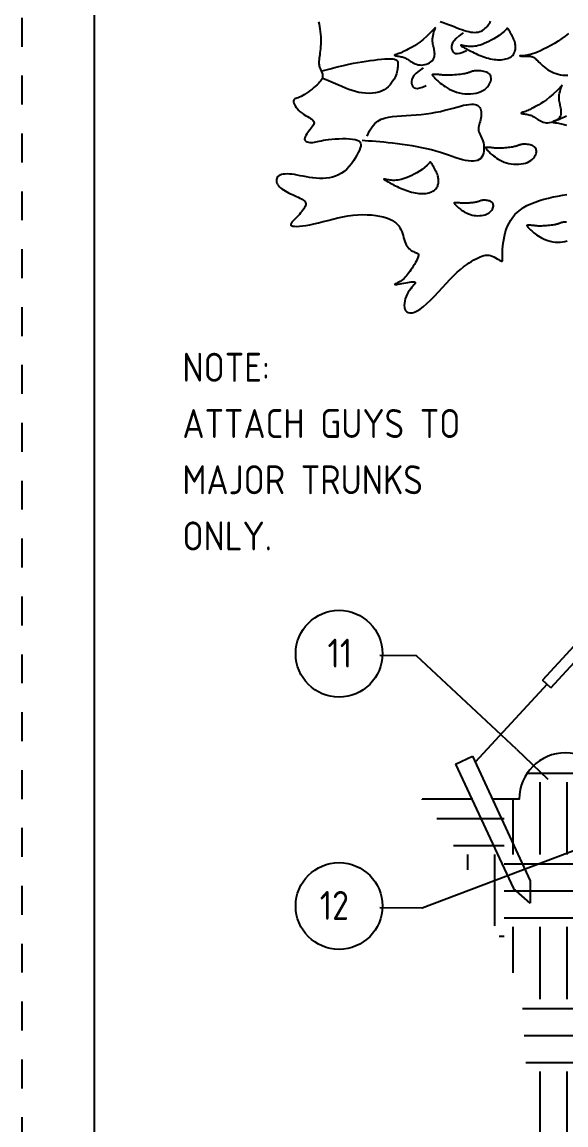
# Model space of a CAD drawing. Extents: x 38.2 to 46.7, y 0 to 11.
# Drawn here: x 38.2 to 40.08, y 2.047 to 5.859 of the extents above; entities that cross this region are included whole.
import ezdxf

# ---------------------------------------------------------------- set-up
doc = ezdxf.new("R2010")
doc.units = 0
doc.header["$MEASUREMENT"] = 0
doc.linetypes.add('DOT2', pattern=[0.125, 0, -0.125])
for name, color, linetype in [('BORDER', 5, 'CONTINUOUS'), ('DETAIL', 3, 'CONTINUOUS'), ('HATCH', 7, 'CONTINUOUS'), ('OTL', 252, 'DOT2'), ('TELV1', 1, 'CONTINUOUS'), ('TELV3', 3, 'CONTINUOUS'), ('TEXT', 1, 'CONTINUOUS')]:
    doc.layers.add(name, color=color, linetype=linetype)
doc.styles.add('ARCHITXT', font='ARCHITXT.SHX', dxfattribs={"height": 0.125})

msp = doc.modelspace()

# ---------------------------------------------------------------- hatches: boundary and pattern name
at = {"layer": 'HATCH'}
h = msp.add_hatch(dxfattribs=at)
h.set_pattern_fill('EARTH', color=256)
h.set_pattern_definition([(0, (-0.38427, -1.48742), (0.25, 0.25), [0.25, -0.25]), (0, (-0.38427, -1.39367), (0.25, 0.25), [0.25, -0.25]), (0, (-0.38427, -1.29992), (0.25, 0.25), [0.25, -0.25]), (90, (-0.35302, -1.26867), (-0.25, 0.25), [0.25, -0.25]), (90, (-0.25927, -1.26867), (-0.25, 0.25), [0.25, -0.25]), (90, (-0.16552, -1.26867), (-0.25, 0.25), [0.25, -0.25])])
edge = h.paths.add_edge_path()
edge.add_line((39.5831, 3.1733), (39.9182, 3.1733))
edge.add_arc((40.0782, 3.1733), 0.16, 0, 180, ccw=False)
edge.add_line((40.2382, 3.1733), (40.2382, 2.0752))
edge.add_line((40.2382, 2.0752), (41.7092, 2.0735))
edge.add_line((41.7092, 2.0735), (41.7092, 3.1688))
edge.add_arc((41.8693, 3.1688), 0.16, 1.6075, 180, ccw=False)
edge.add_line((42.0292, 3.1733), (42.3781, 3.1733))
edge.add_line((42.3781, 3.1733), (42.2269, 3.0036))
edge.add_line((42.2269, 3.0036), (42.1311, 2.896))
edge.add_line((42.1311, 2.896), (42.0784, 2.7688))
edge.add_line((42.0784, 2.7688), (42.0287, 2.4924))
edge.add_line((42.0287, 2.4924), (42.0246, 2.2687))
edge.add_line((42.0246, 2.2687), (42.0211, 2.0165))
edge.add_line((42.0211, 2.0165), (41.9974, 1.9323))
edge.add_line((41.9974, 1.9323), (41.9396, 1.8653))
edge.add_line((41.9396, 1.8653), (41.7673, 1.8154))
edge.add_line((41.7673, 1.8154), (40.1957, 1.8289))
edge.add_line((40.1957, 1.8289), (40.0688, 1.8651))
edge.add_line((40.0688, 1.8651), (39.9975, 1.9001))
edge.add_line((39.9975, 1.9001), (39.9574, 2.001))
edge.add_line((39.9574, 2.001), (39.947, 2.1641))
edge.add_line((39.947, 2.1641), (39.9291, 2.4659))
edge.add_line((39.9291, 2.4659), (39.8834, 2.6192))
edge.add_line((39.8834, 2.6192), (39.7855, 2.854))
edge.add_line((39.7855, 2.854), (39.6419, 3.0953))
edge.add_line((39.6419, 3.0953), (39.5831, 3.1733))

# ---------------------------------------------------------------- linework, layer by layer
at = {"layer": 'BORDER'}
msp.add_lwpolyline([(38.4498, 0.2239), (38.4498, 10.7239), (46.4498, 10.7239), (46.4498, 0.2239)], close=True, dxfattribs=at)
at = {"layer": 'DETAIL'}
for p, q in [((40.0147, 3.5704), (39.7662, 3.3012)), ((39.6987, 3.2947), (39.7567, 3.3216)), ((39.7567, 3.3216), (39.9566, 2.8916)), ((39.6987, 3.2947), (39.8986, 2.8646)), ((39.9563, 2.8144), (39.8986, 2.8646)), ((39.9566, 2.8916), (39.9563, 2.8144))]:
    msp.add_line(p, q, dxfattribs=at)
for points in [[(40.0274, 3.5584), (40.6361, 4.218), (40.6077, 4.2442), (39.9993, 3.585)], [(40.0274, 3.5584), (39.9993, 3.585)]]:
    msp.add_lwpolyline(points, dxfattribs=at)
at = {"layer": 'DETAIL', "color": 5}
msp.add_lwpolyline([(40.2382, 2.0752), (40.2382, 3.1733, 1), (39.9182, 3.1733), (39.8257, 3.1733)], format="xyb", dxfattribs=at)
msp.add_lwpolyline([(39.7551, 3.1733), (39.5831, 3.1733)], dxfattribs=at)
at = {"layer": 'OTL', "ltscale": 0.01}
msp.add_lwpolyline([(38.1998, 10.9739), (46.6998, 10.9739), (46.6998, -0.0261), (38.1998, -0.0261)], close=True, dxfattribs=at)
at = {"layer": 'TELV1'}
for points in [[(39.6294, 5.8403), (39.6131, 5.8238), (39.5987, 5.8101), (39.586, 5.799), (39.5748, 5.7901), (39.5648, 5.7829), (39.5561, 5.7772), (39.5483, 5.7726), (39.5412, 5.7688), (39.5349, 5.7653), (39.5291, 5.7623), (39.5238, 5.7595), (39.5189, 5.7571), (39.5144, 5.755), (39.5103, 5.7531), (39.5064, 5.7515), (39.5028, 5.75), (39.4993, 5.7488), (39.4961, 5.7478), (39.4932, 5.7469), (39.4908, 5.7461), (39.489, 5.7454), (39.4879, 5.7448), (39.4876, 5.7443), (39.4881, 5.7437), (39.4897, 5.7432), (39.4921, 5.7426), (39.4951, 5.7421), (39.4986, 5.7415), (39.5025, 5.7408), (39.5065, 5.7401), (39.5104, 5.7394), (39.5142, 5.7385), (39.5176, 5.7376), (39.5208, 5.7365), (39.5237, 5.7353), (39.5266, 5.734), (39.5293, 5.7325), (39.5322, 5.7308), (39.5352, 5.7289), (39.5383, 5.7268), (39.5418, 5.7245), (39.5456, 5.722), (39.5497, 5.7195), (39.5541, 5.7171), (39.5587, 5.7149), (39.5637, 5.7131), (39.5689, 5.7117), (39.5744, 5.7109), (39.5802, 5.7107), (39.5861, 5.7112), (39.592, 5.7123), (39.5978, 5.714), (39.6033, 5.7161), (39.6085, 5.7186), (39.6131, 5.7215), (39.617, 5.7248), (39.6201, 5.7284), (39.6225, 5.7322), (39.6243, 5.7362), (39.6254, 5.7403), (39.6261, 5.7445), (39.6263, 5.7488), (39.6261, 5.7532), (39.6256, 5.7575), (39.6249, 5.7617), (39.624, 5.7659), (39.623, 5.77), (39.6219, 5.7742), (39.621, 5.7785), (39.6201, 5.7828), (39.6194, 5.7873), (39.6189, 5.7919), (39.6188, 5.7967), (39.619, 5.8017), (39.6195, 5.8071), (39.6205, 5.8127), (39.622, 5.8189), (39.6239, 5.8254), (39.6263, 5.8326), (39.6294, 5.8403)], [(39.6456, 5.8613), (39.6552, 5.8581), (39.6648, 5.8546), (39.6745, 5.8509), (39.6841, 5.8471), (39.6936, 5.8433), (39.7029, 5.8396), (39.7119, 5.8361), (39.7206, 5.8329), (39.7289, 5.8302), (39.7369, 5.8278), (39.7444, 5.826), (39.7516, 5.8246), (39.7584, 5.8237), (39.7649, 5.8234), (39.7709, 5.8237), (39.7767, 5.8246), (39.7821, 5.826), (39.7871, 5.828), (39.7918, 5.8305), (39.7962, 5.8334), (39.8002, 5.8366), (39.8039, 5.84), (39.8072, 5.8436), (39.8102, 5.8474), (39.8128, 5.8511), (39.8152, 5.8549), (39.8175, 5.8586), (39.8197, 5.8623)], [(39.8741, 5.8351), (39.8661, 5.8269), (39.8576, 5.8194), (39.8488, 5.8126), (39.8398, 5.8065), (39.8309, 5.801), (39.822, 5.7961), (39.8134, 5.7918), (39.8051, 5.7881), (39.7973, 5.7848), (39.79, 5.7821), (39.7831, 5.7798), (39.7766, 5.7779), (39.7704, 5.7764), (39.7646, 5.7754), (39.7589, 5.7747), (39.7535, 5.7744), (39.7482, 5.7745), (39.7432, 5.7748), (39.7384, 5.7753), (39.734, 5.7759), (39.7299, 5.7767), (39.7264, 5.7774), (39.7233, 5.778), (39.7208, 5.7786), (39.7189, 5.7789), (39.7176, 5.7791), (39.7169, 5.779), (39.7168, 5.7787), (39.7172, 5.7782), (39.7181, 5.7774), (39.7195, 5.7764), (39.7214, 5.7752), (39.7238, 5.7738), (39.7266, 5.7721), (39.7298, 5.7702), (39.7334, 5.7681), (39.7374, 5.7658), (39.7418, 5.7635), (39.7465, 5.761), (39.7515, 5.7584), (39.7568, 5.7557), (39.7624, 5.753), (39.7682, 5.7503), (39.7741, 5.7476), (39.7803, 5.745), (39.7865, 5.7425), (39.7929, 5.7401), (39.7993, 5.7379), (39.8058, 5.7358), (39.8122, 5.734), (39.8186, 5.7324), (39.8251, 5.7311), (39.8314, 5.73), (39.8377, 5.7293), (39.8439, 5.7288), (39.85, 5.7287), (39.856, 5.729), (39.8618, 5.7296), (39.8674, 5.7305), (39.8727, 5.7317), (39.8777, 5.7332), (39.8823, 5.7349), (39.8865, 5.7369), (39.8901, 5.7391), (39.8933, 5.7415), (39.896, 5.744), (39.8982, 5.7467), (39.9001, 5.7495), (39.9016, 5.7524), (39.9028, 5.7553), (39.9038, 5.7583), (39.9046, 5.7613), (39.9052, 5.7642), (39.9057, 5.7672), (39.906, 5.7702), (39.9061, 5.7733), (39.9059, 5.7764), (39.9056, 5.7797), (39.905, 5.7831), (39.9041, 5.7866), (39.903, 5.7904), (39.9016, 5.7943), (39.9001, 5.7984), (39.8983, 5.8026), (39.8963, 5.8068), (39.8943, 5.8111), (39.8921, 5.8154), (39.8899, 5.8197), (39.8876, 5.824), (39.8853, 5.8279), (39.8831, 5.8315), (39.8809, 5.8344), (39.8789, 5.8364), (39.8771, 5.8373), (39.8755, 5.837), (39.8741, 5.8351)], [(39.725, 5.8215), (39.7111, 5.8118), (39.7006, 5.8029), (39.6931, 5.7948), (39.6882, 5.7874), (39.6854, 5.7807), (39.6844, 5.7746), (39.6847, 5.7691), (39.6859, 5.7641), (39.6878, 5.7595), (39.6904, 5.7557), (39.694, 5.7527), (39.6988, 5.751), (39.7052, 5.7507), (39.7133, 5.752), (39.7234, 5.7552), (39.7358, 5.7606)], [(40.0889, 5.82), (40.0777, 5.8108), (40.0656, 5.8019), (40.053, 5.7933), (40.0401, 5.7853), (40.0273, 5.7779), (40.0147, 5.7711), (40.0028, 5.765), (39.9916, 5.7598), (39.9816, 5.7555), (39.9726, 5.752), (39.9646, 5.7492), (39.9575, 5.7471), (39.9511, 5.7455), (39.9456, 5.7443), (39.9406, 5.7435), (39.9362, 5.743), (39.9323, 5.7426), (39.9289, 5.7423), (39.9261, 5.7422), (39.9238, 5.7421), (39.922, 5.7421), (39.921, 5.7421), (39.9205, 5.7421), (39.9207, 5.7421), (39.9216, 5.742), (39.9231, 5.7419), (39.9251, 5.7418), (39.9276, 5.7416), (39.9304, 5.7415), (39.9335, 5.7414), (39.9367, 5.7413), (39.9401, 5.7412), (39.9434, 5.7412), (39.9468, 5.7412), (39.95, 5.7411), (39.9532, 5.741), (39.9564, 5.7408), (39.9593, 5.7404), (39.9622, 5.7398), (39.9648, 5.739), (39.9673, 5.7379), (39.9696, 5.7366), (39.972, 5.7349), (39.9744, 5.7329), (39.9769, 5.7306), (39.9797, 5.7278), (39.9829, 5.7247), (39.9865, 5.7211), (39.9906, 5.7171), (39.9952, 5.7127), (40.0002, 5.7082), (40.0057, 5.7035), (40.0116, 5.699), (40.0179, 5.6945), (40.0245, 5.6904), (40.0314, 5.6867), (40.0386, 5.6835), (40.046, 5.6808), (40.0537, 5.6787), (40.0615, 5.6771), (40.0696, 5.676), (40.0779, 5.6754), (40.0863, 5.6754)], [(39.2378, 5.6902), (39.2653, 5.698), (39.2894, 5.7043), (39.3105, 5.7094), (39.3291, 5.7136), (39.3458, 5.7169), (39.3611, 5.7196), (39.3754, 5.7219), (39.3892, 5.7239), (39.403, 5.7259), (39.4165, 5.7277), (39.4297, 5.7293), (39.4422, 5.7306), (39.4539, 5.7316), (39.4645, 5.7322), (39.4738, 5.7322), (39.4815, 5.7317), (39.4876, 5.7305), (39.4921, 5.7287), (39.4953, 5.7264), (39.4974, 5.7236), (39.4986, 5.7204), (39.4991, 5.7169), (39.4991, 5.7131), (39.4989, 5.709), (39.4986, 5.7048), (39.4982, 5.7004), (39.4975, 5.6959), (39.4967, 5.691), (39.4954, 5.6859), (39.4938, 5.6805), (39.4918, 5.6748), (39.4891, 5.6686), (39.4859, 5.6622), (39.482, 5.6555), (39.4774, 5.6487), (39.4721, 5.6421), (39.466, 5.6358), (39.459, 5.63), (39.4511, 5.6248), (39.4424, 5.6205), (39.4327, 5.6171), (39.4222, 5.6148), (39.4111, 5.6133), (39.3995, 5.6128), (39.3876, 5.6131), (39.3757, 5.6143), (39.3638, 5.6162), (39.3521, 5.6189), (39.3407, 5.6223), (39.3293, 5.6264), (39.3175, 5.6311), (39.3049, 5.6365), (39.2912, 5.6425), (39.2759, 5.6491), (39.2587, 5.6563), (39.2391, 5.664)], [(39.5863, 5.7009), (39.5724, 5.6911), (39.5619, 5.6822), (39.5544, 5.6741), (39.5495, 5.6668), (39.5467, 5.6601), (39.5457, 5.654), (39.546, 5.6485), (39.5472, 5.6435), (39.5491, 5.6389), (39.5517, 5.635), (39.5553, 5.6321), (39.5601, 5.6304), (39.5665, 5.63), (39.5746, 5.6314), (39.5847, 5.6346), (39.5971, 5.64)], [(40.067, 5.6406), (40.0507, 5.6241), (40.0364, 5.6105), (40.0236, 5.5994), (40.0124, 5.5904), (40.0025, 5.5833), (39.9937, 5.5776), (39.9859, 5.573), (39.9789, 5.5691), (39.9725, 5.5657), (39.9667, 5.5626), (39.9614, 5.5599), (39.9565, 5.5574), (39.9521, 5.5553), (39.9479, 5.5534), (39.9441, 5.5518), (39.9404, 5.5504), (39.9369, 5.5492), (39.9337, 5.5481), (39.9308, 5.5472), (39.9284, 5.5464), (39.9266, 5.5458), (39.9255, 5.5451), (39.9252, 5.5446), (39.9258, 5.5441), (39.9273, 5.5435), (39.9297, 5.543), (39.9327, 5.5424), (39.9363, 5.5418), (39.9401, 5.5412), (39.9441, 5.5404), (39.9481, 5.5397), (39.9518, 5.5388), (39.9553, 5.5379), (39.9584, 5.5368), (39.9614, 5.5357), (39.9642, 5.5343), (39.967, 5.5328), (39.9698, 5.5312), (39.9728, 5.5293), (39.976, 5.5271), (39.9795, 5.5248), (39.9832, 5.5223), (39.9873, 5.5198), (39.9917, 5.5174), (39.9964, 5.5152), (40.0013, 5.5134), (40.0065, 5.512), (40.0121, 5.5112), (40.0178, 5.5111), (40.0237, 5.5116), (40.0297, 5.5127), (40.0354, 5.5143), (40.041, 5.5164), (40.0461, 5.5189), (40.0507, 5.5219), (40.0546, 5.5251), (40.0578, 5.5287), (40.0602, 5.5325), (40.0619, 5.5365), (40.0631, 5.5406), (40.0637, 5.5449), (40.0639, 5.5492), (40.0637, 5.5535), (40.0632, 5.5578), (40.0625, 5.562), (40.0616, 5.5662), (40.0606, 5.5704), (40.0596, 5.5746), (40.0586, 5.5788), (40.0577, 5.5831), (40.057, 5.5876), (40.0565, 5.5922), (40.0564, 5.597), (40.0566, 5.602), (40.0571, 5.6074), (40.0581, 5.6131), (40.0596, 5.6192), (40.0615, 5.6258), (40.064, 5.6329), (40.067, 5.6406)], [(39.393, 5.4648), (39.401, 5.483), (39.4097, 5.4974), (39.4193, 5.5086), (39.4297, 5.517), (39.441, 5.5231), (39.4532, 5.5274), (39.4664, 5.5303), (39.4805, 5.5323), (39.4956, 5.5339), (39.5115, 5.5352), (39.528, 5.5363), (39.545, 5.5374), (39.5623, 5.5387), (39.5797, 5.5401), (39.5969, 5.5419), (39.6139, 5.5443), (39.6304, 5.5472), (39.6463, 5.5506), (39.6616, 5.5543), (39.6763, 5.5581), (39.6901, 5.5619), (39.7031, 5.5655), (39.7151, 5.5688), (39.7262, 5.5715), (39.7362, 5.5735), (39.7451, 5.5748), (39.7531, 5.5754), (39.7601, 5.5753), (39.7661, 5.5745), (39.7713, 5.573), (39.7757, 5.5708), (39.7793, 5.5678), (39.7822, 5.5641), (39.7844, 5.5598), (39.7859, 5.555), (39.7868, 5.5498), (39.7872, 5.5443), (39.7871, 5.5386), (39.7866, 5.5327), (39.7857, 5.5269), (39.7845, 5.5212), (39.783, 5.5156), (39.7815, 5.51), (39.7801, 5.5047), (39.779, 5.4994), (39.7781, 5.4942), (39.7778, 5.4892), (39.7782, 5.4842), (39.7792, 5.4794), (39.7809, 5.4746), (39.783, 5.4697), (39.7854, 5.4648), (39.788, 5.4595), (39.7904, 5.454), (39.7927, 5.4481), (39.7946, 5.4417), (39.7959, 5.4348), (39.7966, 5.4275), (39.7967, 5.4201), (39.796, 5.4128), (39.7946, 5.4057), (39.7924, 5.3991), (39.7893, 5.3931), (39.7853, 5.3881), (39.7804, 5.3841), (39.7746, 5.3812), (39.7678, 5.3793), (39.7603, 5.3783), (39.7519, 5.3783), (39.7428, 5.3791), (39.7329, 5.3808), (39.7224, 5.3833), (39.7112, 5.3864), (39.6994, 5.3902), (39.687, 5.3944), (39.6739, 5.3989), (39.6602, 5.4036), (39.6458, 5.4083), (39.6308, 5.4129), (39.6152, 5.4173), (39.599, 5.4213), (39.5823, 5.425), (39.5653, 5.4283), (39.5481, 5.4313), (39.5309, 5.4339), (39.5139, 5.4363), (39.4972, 5.4385), (39.481, 5.4404), (39.4654, 5.4421), (39.4505, 5.4435), (39.4362, 5.4449), (39.4226, 5.446), (39.4097, 5.447), (39.3975, 5.4479), (39.386, 5.4488), (39.3753, 5.4495)], [(40.0815, 5.5338), (40.0752, 5.5306), (40.0694, 5.5278), (40.064, 5.5254), (40.059, 5.5233), (40.0542, 5.5214), (40.0497, 5.5198), (40.0455, 5.5185), (40.0418, 5.5173), (40.0387, 5.5163), (40.0364, 5.5154), (40.0349, 5.5146), (40.0345, 5.5139), (40.0352, 5.5132), (40.0372, 5.5125), (40.0403, 5.5118), (40.0443, 5.5111), (40.0489, 5.5103), (40.0539, 5.5094), (40.0591, 5.5085), (40.0642, 5.5075), (40.0691, 5.5064), (40.0736, 5.5052), (40.0777, 5.5038), (40.0815, 5.5023)], [(39.608, 5.3726), (39.5999, 5.3644), (39.5914, 5.3569), (39.5827, 5.3501), (39.5737, 5.344), (39.5647, 5.3385), (39.5559, 5.3336), (39.5472, 5.3293), (39.539, 5.3256), (39.5312, 5.3223), (39.5239, 5.3196), (39.517, 5.3172), (39.5105, 5.3154), (39.5043, 5.3139), (39.4984, 5.3129), (39.4928, 5.3122), (39.4873, 5.3119), (39.4821, 5.312), (39.477, 5.3123), (39.4723, 5.3128), (39.4678, 5.3134), (39.4638, 5.3142), (39.4602, 5.3149), (39.4571, 5.3155), (39.4546, 5.3161), (39.4527, 5.3164), (39.4514, 5.3165), (39.4507, 5.3165), (39.4506, 5.3162), (39.451, 5.3157), (39.4519, 5.3149), (39.4534, 5.3139), (39.4553, 5.3127), (39.4576, 5.3112), (39.4605, 5.3096), (39.4637, 5.3077), (39.4673, 5.3056), (39.4713, 5.3033), (39.4757, 5.3009), (39.4804, 5.2985), (39.4854, 5.2959), (39.4907, 5.2932), (39.4962, 5.2905), (39.502, 5.2878), (39.508, 5.2851), (39.5141, 5.2825), (39.5204, 5.28), (39.5268, 5.2776), (39.5332, 5.2754), (39.5396, 5.2733), (39.5461, 5.2715), (39.5525, 5.2699), (39.5589, 5.2686), (39.5653, 5.2675), (39.5716, 5.2668), (39.5778, 5.2663), (39.5839, 5.2662), (39.5899, 5.2665), (39.5957, 5.2671), (39.6013, 5.268), (39.6066, 5.2692), (39.6115, 5.2707), (39.6161, 5.2724), (39.6203, 5.2744), (39.624, 5.2766), (39.6272, 5.279), (39.6299, 5.2815), (39.6321, 5.2842), (39.634, 5.287), (39.6355, 5.2899), (39.6367, 5.2928), (39.6377, 5.2958), (39.6384, 5.2987), (39.6391, 5.3017), (39.6395, 5.3047), (39.6398, 5.3077), (39.6399, 5.3107), (39.6398, 5.3139), (39.6394, 5.3172), (39.6388, 5.3206), (39.638, 5.3241), (39.6369, 5.3279), (39.6355, 5.3318), (39.6339, 5.3359), (39.6321, 5.34), (39.6302, 5.3443), (39.6281, 5.3486), (39.626, 5.3529), (39.6237, 5.3572), (39.6214, 5.3614), (39.6191, 5.3654), (39.6169, 5.369), (39.6148, 5.3719), (39.6128, 5.3739), (39.6109, 5.3748), (39.6093, 5.3745), (39.608, 5.3726)], [(40.0817, 5.1679), (40.0778, 5.1679), (40.0743, 5.1677), (40.0712, 5.1674), (40.0685, 5.1669), (40.066, 5.1663), (40.0638, 5.1657), (40.0618, 5.165), (40.0599, 5.1643), (40.0581, 5.1635), (40.0564, 5.1628), (40.0547, 5.1621), (40.0528, 5.1615), (40.0508, 5.1608), (40.0484, 5.1602), (40.0456, 5.1595), (40.0423, 5.1589), (40.0384, 5.1582), (40.0338, 5.1576), (40.0288, 5.1569), (40.0233, 5.1563), (40.0176, 5.1557), (40.0118, 5.1552), (40.0061, 5.1547), (40.0006, 5.1544), (39.9955, 5.1542), (39.9908, 5.1541), (39.9866, 5.1542), (39.9828, 5.1543), (39.9792, 5.1546), (39.9759, 5.1549), (39.9728, 5.1552), (39.9697, 5.1555), (39.9667, 5.1559), (39.9636, 5.1562), (39.9605, 5.1565), (39.9575, 5.1567), (39.9546, 5.1569), (39.952, 5.157), (39.9497, 5.157), (39.9478, 5.1569), (39.9464, 5.1566), (39.9454, 5.1563), (39.9449, 5.1558), (39.9449, 5.1552), (39.9453, 5.1544), (39.946, 5.1534), (39.9471, 5.1522), (39.9484, 5.1507), (39.95, 5.1491), (39.9517, 5.1472), (39.9537, 5.145), (39.956, 5.1426), (39.9586, 5.14), (39.9616, 5.1372), (39.965, 5.1342), (39.9689, 5.1309), (39.9733, 5.1275), (39.9782, 5.1239), (39.9836, 5.1201), (39.9896, 5.1165), (39.996, 5.1129), (40.0029, 5.1095), (40.0102, 5.1064), (40.0178, 5.1038), (40.0259, 5.1016), (40.0342, 5.1), (40.0428, 5.099), (40.0514, 5.0986), (40.06, 5.0988), (40.0683, 5.0996), (40.0763, 5.101), (40.0838, 5.1029)]]:
    msp.add_lwpolyline(points, dxfattribs=at)
for points in [[(39.6761, 5.6752), (39.6708, 5.6751), (39.6659, 5.6752), (39.6615, 5.6753), (39.6574, 5.6756), (39.6536, 5.6759), (39.6499, 5.6763), (39.6464, 5.6767), (39.6429, 5.6771), (39.6393, 5.6775), (39.6357, 5.6778), (39.6323, 5.6781), (39.629, 5.6782), (39.626, 5.6784), (39.6233, 5.6784), (39.6211, 5.6782), (39.6194, 5.678), (39.6183, 5.6776), (39.6178, 5.677), (39.6178, 5.6763), (39.6182, 5.6754), (39.6191, 5.6742), (39.6203, 5.6728), (39.6218, 5.6712), (39.6236, 5.6693), (39.6256, 5.6671), (39.628, 5.6646), (39.6306, 5.6618), (39.6336, 5.6588), (39.6371, 5.6556), (39.641, 5.652), (39.6455, 5.6483), (39.6505, 5.6443), (39.6562, 5.6402), (39.6625, 5.6359), (39.6693, 5.6316), (39.6767, 5.6275), (39.6846, 5.6236), (39.6931, 5.6201), (39.7019, 5.617), (39.7112, 5.6145), (39.7208, 5.6127), (39.7307, 5.6115), (39.7407, 5.6111), (39.7506, 5.6113), (39.7602, 5.6122), (39.7694, 5.6138), (39.7781, 5.616), (39.786, 5.6188), (39.7931, 5.6223), (39.7993, 5.6264), (39.8047, 5.6308), (39.8092, 5.6356), (39.8131, 5.6405), (39.8161, 5.6455), (39.8184, 5.6505), (39.8201, 5.6553), (39.821, 5.6599), (39.8213, 5.6642), (39.8209, 5.6683), (39.8199, 5.672), (39.8183, 5.6754), (39.816, 5.6785), (39.8131, 5.6812), (39.8095, 5.6836), (39.8054, 5.6856), (39.8008, 5.6872), (39.7959, 5.6886), (39.7908, 5.6896), (39.7856, 5.6903), (39.7805, 5.6908), (39.7757, 5.691), (39.7711, 5.691), (39.7671, 5.6908), (39.7635, 5.6904), (39.7603, 5.6898), (39.7575, 5.6892), (39.7549, 5.6884), (39.7526, 5.6876), (39.7504, 5.6868), (39.7484, 5.6859), (39.7465, 5.6851), (39.7444, 5.6843), (39.7423, 5.6836), (39.7399, 5.6828), (39.7371, 5.6821), (39.7339, 5.6813), (39.7301, 5.6806), (39.7256, 5.6798), (39.7204, 5.6791), (39.7145, 5.6783), (39.7082, 5.6776), (39.7017, 5.6769), (39.695, 5.6763), (39.6884, 5.6758), (39.682, 5.6754)], [(39.8521, 5.4231), (39.8475, 5.4231), (39.8432, 5.4231), (39.8394, 5.4233), (39.8359, 5.4235), (39.8326, 5.4238), (39.8294, 5.4241), (39.8263, 5.4245), (39.8233, 5.4248), (39.8202, 5.4251), (39.8171, 5.4254), (39.8141, 5.4256), (39.8113, 5.4258), (39.8087, 5.4259), (39.8064, 5.4259), (39.8044, 5.4258), (39.803, 5.4256), (39.802, 5.4252), (39.8016, 5.4247), (39.8015, 5.4241), (39.8019, 5.4233), (39.8026, 5.4223), (39.8037, 5.4211), (39.805, 5.4197), (39.8066, 5.418), (39.8084, 5.4161), (39.8104, 5.414), (39.8127, 5.4116), (39.8153, 5.409), (39.8183, 5.4061), (39.8217, 5.4031), (39.8255, 5.3998), (39.8299, 5.3964), (39.8348, 5.3928), (39.8403, 5.3891), (39.8462, 5.3854), (39.8526, 5.3818), (39.8595, 5.3784), (39.8668, 5.3754), (39.8745, 5.3727), (39.8825, 5.3705), (39.8909, 5.369), (39.8994, 5.368), (39.9081, 5.3676), (39.9166, 5.3678), (39.925, 5.3686), (39.9329, 5.3699), (39.9404, 5.3718), (39.9473, 5.3743), (39.9534, 5.3773), (39.9588, 5.3808), (39.9635, 5.3847), (39.9675, 5.3888), (39.9708, 5.3931), (39.9734, 5.3974), (39.9754, 5.4018), (39.9769, 5.4059), (39.9777, 5.4099), (39.9779, 5.4137), (39.9776, 5.4171), (39.9767, 5.4204), (39.9753, 5.4233), (39.9733, 5.426), (39.9708, 5.4283), (39.9677, 5.4304), (39.9642, 5.4321), (39.9602, 5.4336), (39.9559, 5.4347), (39.9515, 5.4356), (39.947, 5.4362), (39.9426, 5.4366), (39.9384, 5.4368), (39.9345, 5.4368), (39.931, 5.4366), (39.9279, 5.4363), (39.9251, 5.4358), (39.9226, 5.4353), (39.9204, 5.4346), (39.9184, 5.4339), (39.9165, 5.4332), (39.9148, 5.4325), (39.9131, 5.4318), (39.9113, 5.4311), (39.9095, 5.4304), (39.9074, 5.4298), (39.905, 5.4291), (39.9022, 5.4285), (39.8989, 5.4278), (39.895, 5.4272), (39.8905, 5.4265), (39.8854, 5.4258), (39.8799, 5.4252), (39.8742, 5.4246), (39.8684, 5.4241), (39.8627, 5.4237), (39.8572, 5.4233)], [(39.7325, 5.2327), (39.7289, 5.2327), (39.7256, 5.2327), (39.7227, 5.2328), (39.72, 5.233), (39.7174, 5.2332), (39.715, 5.2335), (39.7126, 5.2338), (39.7103, 5.234), (39.7079, 5.2343), (39.7055, 5.2345), (39.7032, 5.2347), (39.701, 5.2348), (39.699, 5.2348), (39.6973, 5.2348), (39.6958, 5.2348), (39.6947, 5.2346), (39.6939, 5.2343), (39.6936, 5.234), (39.6936, 5.2335), (39.6938, 5.2329), (39.6944, 5.2321), (39.6952, 5.2312), (39.6962, 5.2301), (39.6974, 5.2288), (39.6988, 5.2273), (39.7003, 5.2257), (39.7021, 5.2238), (39.7041, 5.2218), (39.7064, 5.2197), (39.709, 5.2173), (39.712, 5.2148), (39.7154, 5.2122), (39.7192, 5.2094), (39.7233, 5.2065), (39.7279, 5.2037), (39.7329, 5.2009), (39.7381, 5.1983), (39.7437, 5.196), (39.7496, 5.1939), (39.7558, 5.1923), (39.7623, 5.1911), (39.7689, 5.1903), (39.7755, 5.19), (39.7821, 5.1902), (39.7885, 5.1907), (39.7946, 5.1918), (39.8004, 5.1933), (39.8057, 5.1952), (39.8104, 5.1975), (39.8146, 5.2002), (39.8181, 5.2032), (39.8212, 5.2063), (39.8237, 5.2096), (39.8258, 5.213), (39.8273, 5.2163), (39.8284, 5.2195), (39.8291, 5.2226), (39.8292, 5.2254), (39.829, 5.2281), (39.8283, 5.2306), (39.8272, 5.2329), (39.8257, 5.2349), (39.8238, 5.2367), (39.8214, 5.2383), (39.8186, 5.2397), (39.8156, 5.2408), (39.8123, 5.2416), (39.8089, 5.2423), (39.8054, 5.2428), (39.802, 5.2431), (39.7988, 5.2433), (39.7958, 5.2433), (39.7931, 5.2431), (39.7907, 5.2429), (39.7886, 5.2425), (39.7867, 5.2421), (39.785, 5.2416), (39.7834, 5.241), (39.782, 5.2405), (39.7807, 5.2399), (39.7793, 5.2394), (39.778, 5.2388), (39.7766, 5.2383), (39.775, 5.2378), (39.7731, 5.2373), (39.771, 5.2368), (39.7684, 5.2363), (39.7654, 5.2358), (39.762, 5.2353), (39.7581, 5.2348), (39.7539, 5.2343), (39.7495, 5.2339), (39.745, 5.2335), (39.7406, 5.2331), (39.7364, 5.2329)]]:
    msp.add_lwpolyline(points, close=True, dxfattribs=at)
at = {"layer": 'TELV3'}
msp.add_lwpolyline([(39.2248, 5.8602), (39.2265, 5.8522), (39.2282, 5.8438), (39.2296, 5.8352), (39.2309, 5.8263), (39.2319, 5.8174), (39.2326, 5.8084), (39.233, 5.7996), (39.233, 5.791), (39.2327, 5.7827), (39.2321, 5.7747), (39.2314, 5.767), (39.2305, 5.7596), (39.2296, 5.7526), (39.2287, 5.746), (39.2278, 5.7399), (39.2271, 5.7343), (39.2265, 5.7291), (39.2261, 5.7242), (39.226, 5.7196), (39.2261, 5.7153), (39.2266, 5.7111), (39.2273, 5.7071), (39.2284, 5.703), (39.2299, 5.699), (39.2316, 5.6949), (39.2334, 5.6908), (39.2352, 5.6867), (39.2368, 5.6827), (39.238, 5.6786), (39.2387, 5.6746), (39.2388, 5.6707), (39.2382, 5.6668), (39.2368, 5.6629), (39.2346, 5.659), (39.2318, 5.655), (39.2284, 5.6509), (39.2243, 5.6467), (39.2196, 5.6422), (39.2144, 5.6376), (39.2087, 5.6327), (39.2026, 5.6277), (39.1962, 5.6227), (39.1897, 5.6178), (39.1831, 5.6132), (39.1767, 5.6089), (39.1704, 5.6052), (39.1645, 5.6021), (39.159, 5.5996), (39.154, 5.5978), (39.1496, 5.5963), (39.1458, 5.5949), (39.1427, 5.5935), (39.1403, 5.5919), (39.1388, 5.5898), (39.1381, 5.587), (39.1384, 5.5835), (39.1395, 5.5792), (39.1414, 5.5745), (39.1442, 5.5694), (39.1476, 5.564), (39.1517, 5.5587), (39.1565, 5.5534), (39.1618, 5.5485), (39.1677, 5.544), (39.1738, 5.5399), (39.1801, 5.5361), (39.1862, 5.5326), (39.192, 5.5293), (39.1972, 5.5262), (39.2017, 5.5232), (39.2053, 5.5202), (39.2076, 5.5172), (39.2089, 5.5142), (39.2092, 5.511), (39.2086, 5.5077), (39.2072, 5.5043), (39.2051, 5.5005), (39.2023, 5.4965), (39.1991, 5.4922), (39.1954, 5.4875), (39.1916, 5.4826), (39.1878, 5.4776), (39.1842, 5.4726), (39.181, 5.4676), (39.1785, 5.463), (39.1769, 5.4586), (39.1765, 5.4548), (39.1773, 5.4515), (39.1792, 5.4488), (39.1821, 5.4467), (39.1858, 5.445), (39.1902, 5.4439), (39.195, 5.4433), (39.2, 5.4431), (39.2052, 5.4433), (39.2104, 5.4439), (39.2157, 5.4449), (39.2212, 5.4461), (39.2273, 5.4475), (39.2339, 5.4489), (39.2415, 5.4504), (39.25, 5.4519), (39.2597, 5.4533), (39.2707, 5.4544), (39.2826, 5.4553), (39.2951, 5.456), (39.3078, 5.4563), (39.3201, 5.4562), (39.3318, 5.4557), (39.3424, 5.4547), (39.3515, 5.4532), (39.3587, 5.4512), (39.3642, 5.4485), (39.3679, 5.4452), (39.3702, 5.4411), (39.3709, 5.4363), (39.3704, 5.4306), (39.3686, 5.424), (39.3658, 5.4164), (39.362, 5.4079), (39.3573, 5.3986), (39.3518, 5.3889), (39.3454, 5.379), (39.3383, 5.3692), (39.3306, 5.3597), (39.3222, 5.351), (39.3133, 5.3431), (39.3038, 5.3365), (39.2939, 5.331), (39.2836, 5.3265), (39.273, 5.3231), (39.2621, 5.3207), (39.251, 5.3191), (39.2397, 5.3184), (39.2282, 5.3184), (39.2168, 5.3192), (39.2054, 5.3204), (39.194, 5.3221), (39.1829, 5.3241), (39.172, 5.3262), (39.1614, 5.3282), (39.1513, 5.3302), (39.1416, 5.3318), (39.1325, 5.333), (39.124, 5.3338), (39.1161, 5.3341), (39.1089, 5.3339), (39.1024, 5.3333), (39.0967, 5.3321), (39.0917, 5.3304), (39.0876, 5.3282), (39.0842, 5.3254), (39.0818, 5.3222), (39.0801, 5.3185), (39.0792, 5.3146), (39.0792, 5.3105), (39.0798, 5.3063), (39.0812, 5.3021), (39.0834, 5.2979), (39.0862, 5.2938), (39.0897, 5.2899), (39.0937, 5.2862), (39.0984, 5.2825), (39.1035, 5.279), (39.1091, 5.2755), (39.1151, 5.2722), (39.1214, 5.2689), (39.1281, 5.2657), (39.1349, 5.2626), (39.1416, 5.2596), (39.1483, 5.2567), (39.1546, 5.2538), (39.1606, 5.251), (39.1659, 5.2482), (39.1705, 5.2455), (39.1742, 5.2429), (39.1771, 5.2403), (39.1791, 5.2376), (39.1804, 5.2348), (39.1809, 5.2319), (39.1807, 5.2288), (39.1799, 5.2255), (39.1783, 5.2218), (39.1762, 5.2178), (39.1735, 5.2135), (39.1703, 5.209), (39.1667, 5.2043), (39.1627, 5.1995), (39.1585, 5.1946), (39.154, 5.1897), (39.1494, 5.1848), (39.1447, 5.1801), (39.1402, 5.1755), (39.1361, 5.1711), (39.1327, 5.1671), (39.1303, 5.1635), (39.1292, 5.1603), (39.1295, 5.1576), (39.1315, 5.1555), (39.1356, 5.154), (39.1415, 5.1532), (39.1492, 5.153), (39.1584, 5.1535), (39.1692, 5.1546), (39.1813, 5.1563), (39.1946, 5.1587), (39.209, 5.1617), (39.2243, 5.1653), (39.2404, 5.1694), (39.2571, 5.1736), (39.2742, 5.1779), (39.2916, 5.182), (39.3091, 5.1858), (39.3266, 5.189), (39.3439, 5.1914), (39.3609, 5.1929), (39.3774, 5.1935), (39.3932, 5.1933), (39.4084, 5.1924), (39.4227, 5.1907), (39.436, 5.1885), (39.4483, 5.1857), (39.4594, 5.1824), (39.4692, 5.1787), (39.4777, 5.1746), (39.4852, 5.1701), (39.4917, 5.1653), (39.4972, 5.16), (39.5019, 5.1544), (39.5059, 5.1484), (39.5093, 5.1421), (39.5122, 5.1354), (39.5147, 5.1284), (39.5169, 5.1214), (39.5189, 5.1144), (39.5209, 5.1075), (39.5229, 5.101), (39.5252, 5.0948), (39.5278, 5.0891), (39.5308, 5.0841), (39.5342, 5.0797), (39.5378, 5.0759), (39.5416, 5.0727), (39.5455, 5.0699), (39.5493, 5.0675), (39.5531, 5.0656), (39.5567, 5.064), (39.56, 5.0627), (39.563, 5.0615), (39.5655, 5.0604), (39.5675, 5.0591), (39.569, 5.0576), (39.5699, 5.0555), (39.57, 5.0528), (39.5694, 5.0494), (39.5679, 5.0451), (39.5657, 5.04), (39.5629, 5.0343), (39.5596, 5.0282), (39.556, 5.0218), (39.552, 5.0153), (39.548, 5.0089), (39.544, 5.0027), (39.5401, 4.9968), (39.5362, 4.9913), (39.5324, 4.9862), (39.5286, 4.9815), (39.5246, 4.9771), (39.5206, 4.973), (39.5164, 4.9693), (39.5119, 4.9659), (39.5073, 4.9628), (39.5026, 4.9601), (39.4981, 4.9577), (39.4942, 4.9557), (39.4911, 4.954), (39.4889, 4.9528), (39.4881, 4.952), (39.4888, 4.9517), (39.4912, 4.9518), (39.4952, 4.9523), (39.5003, 4.9531), (39.5064, 4.9542), (39.513, 4.9554), (39.52, 4.9567), (39.527, 4.9579), (39.5336, 4.9591), (39.5397, 4.9602), (39.5451, 4.961), (39.5498, 4.9616), (39.5536, 4.9617), (39.5565, 4.9615), (39.5583, 4.9607), (39.5592, 4.9594), (39.5588, 4.9574), (39.5573, 4.9548), (39.5547, 4.9514), (39.5514, 4.9474), (39.5475, 4.9428), (39.5433, 4.9375), (39.5389, 4.9317), (39.5347, 4.9252), (39.5308, 4.9182), (39.5274, 4.9108), (39.5247, 4.903), (39.5226, 4.8951), (39.5214, 4.8873), (39.521, 4.8798), (39.5216, 4.873), (39.5232, 4.8668), (39.5258, 4.8617), (39.5297, 4.8577), (39.5346, 4.8551), (39.5407, 4.854), (39.5479, 4.8545), (39.5561, 4.8568), (39.5654, 4.8609), (39.5757, 4.8671), (39.5869, 4.8754), (39.5991, 4.8859), (39.612, 4.8983), (39.6254, 4.9119), (39.6391, 4.9264), (39.6529, 4.9413), (39.6665, 4.956), (39.6798, 4.97), (39.6924, 4.983), (39.7044, 4.9944), (39.7155, 5.0043), (39.726, 5.0129), (39.7358, 5.0203), (39.7449, 5.0266), (39.7535, 5.0321), (39.7616, 5.0368), (39.7692, 5.0409), (39.7764, 5.0445), (39.7832, 5.0475), (39.7897, 5.0501), (39.796, 5.0519), (39.802, 5.0531), (39.8079, 5.0536), (39.8138, 5.0533), (39.8196, 5.0521), (39.8254, 5.0502), (39.8311, 5.0475), (39.8367, 5.0445), (39.8419, 5.0414), (39.8467, 5.0384), (39.8509, 5.0358), (39.8545, 5.0338), (39.8573, 5.0327), (39.8592, 5.0327), (39.8603, 5.0339), (39.8609, 5.0362), (39.861, 5.0397), (39.8609, 5.0443), (39.8607, 5.0501), (39.8605, 5.057), (39.8606, 5.0651), (39.861, 5.0743), (39.8618, 5.0845), (39.8631, 5.0954), (39.8649, 5.1068), (39.8673, 5.1186), (39.8703, 5.1304), (39.8739, 5.1421), (39.8783, 5.1535), (39.8834, 5.1643), (39.8893, 5.1746), (39.8961, 5.1844), (39.9038, 5.1936), (39.9126, 5.2022), (39.9224, 5.2103), (39.9333, 5.2178), (39.9454, 5.2247), (39.9587, 5.231), (39.9731, 5.2368), (39.9882, 5.242), (40.0039, 5.2467), (40.02, 5.2509), (40.0362, 5.2546), (40.0523, 5.2578), (40.0681, 5.2605), (40.0835, 5.2627)], dxfattribs=at)
at = {"layer": 'TEXT'}
for p, q in [((39.5632, 3.6686), (39.4371, 3.6693)), ((39.9087, 3.3464), (39.5632, 3.6686)), ((40.4631, 3.1295), (39.5833, 2.7964)), ((39.5833, 2.7964), (39.4371, 2.7973))]:
    msp.add_line(p, q, dxfattribs=at)
at = {"layer": 'TEXT', "color": 5}
msp.add_line((39.9087, 3.3464), (40.0169, 3.2425), dxfattribs=at)
at = {"layer": 'TEXT', "color": 4}
for centre in [(39.2957, 3.6761), (39.2957, 2.8041)]:
    msp.add_circle(centre, 0.15, dxfattribs=at)

# ---------------------------------------------------------------- texts
at = {"layer": 'TEXT', "style": 'ARCHITXT'}
for s, p in [('NOTE:', (38.7542, 4.6159)), ('ATTACH GUYS TO', (38.7542, 4.4216)), ('MAJOR TRUNKS', (38.7542, 4.2273)), ('ONLY.', (38.7542, 4.033)), ('11', (39.2559, 3.628)), ('12', (39.229, 2.756))]:
    msp.add_text(s, height=0.1, dxfattribs=at).set_placement(p)

doc.saveas('drawing.dxf')
